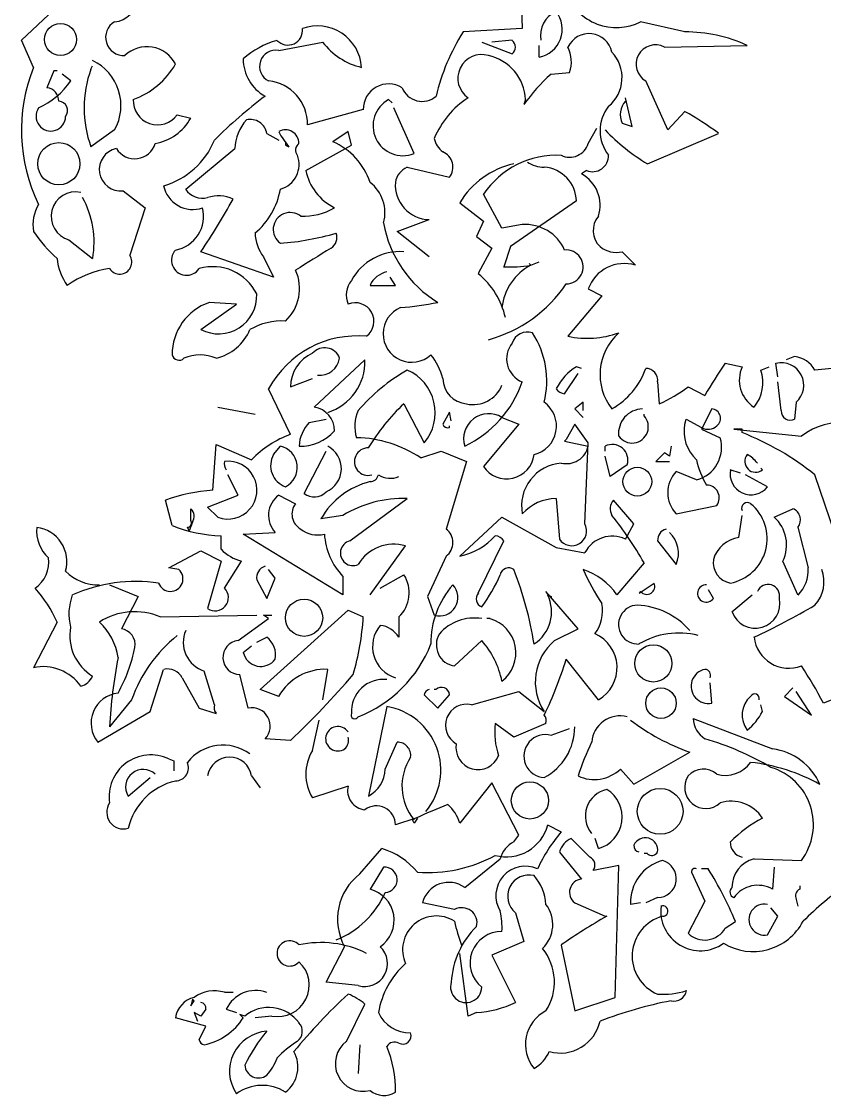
# Model space of a CAD drawing. Header units: millimetres. Extents: x -129.2 to -76.7, y 2488.8 to 2511.1.
# Drawn here: x -105.464 to -104.013, y 2498.804 to 2500.745 of the extents above; entities that cross this region are included whole.
import ezdxf

# ---------------------------------------------------------------- set-up
doc = ezdxf.new("R2010")
doc.units = ezdxf.units.MM

# ---------------------------------------------------------------- blocks, each defined once
blk = doc.blocks.new('AR-ALZ-1')
for p, q in [((-1.1596, 4.1065), (-1.1565, 4.0149)), ((-2.0611, 3.9935), (-2.003, 4.0485)), ((-0.8631, 4.0088), (-0.9426, 4.0271)), ((-1.1565, 4.0149), (-1.2635, 4.0088)), ((-2.0397, 3.9446), (-2.0611, 3.9935)), ((-1.5966, 3.9751), (-1.5171, 3.9904)), ((-1.2298, 3.9904), (-1.1748, 3.969)), ((-1.1748, 3.9935), (-1.2115, 3.9904)), ((-1.1259, 3.9629), (-1.1259, 3.9843)), ((-0.8998, 3.9812), (-0.7501, 3.9843)), ((-1.9358, 3.9415), (-1.9327, 3.9476)), ((-2.003, 3.9385), (-2.0152, 3.9079)), ((-1.9969, 3.9385), (-2.003, 3.9385)), ((-1.9724, 3.9201), (-1.9877, 3.9324)), ((-1.1045, 3.9324), (-1.0709, 3.9354)), ((-0.8937, 3.8315), (-0.9334, 3.9201)), ((-1.3918, 3.8804), (-1.3979, 3.8865)), ((-1.1504, 3.8865), (-1.1534, 3.8773)), ((-0.9579, 3.8376), (-0.9701, 3.8896)), ((-1.4438, 3.8682), (-1.5446, 3.8407)), ((-1.3521, 3.7887), (-1.3888, 3.8712)), ((-0.8631, 3.8651), (-0.8937, 3.8315)), ((-1.7799, 3.859), (-1.7555, 3.8529)), ((-0.9762, 3.8437), (-0.9579, 3.8376)), ((-1.893, 3.8315), (-1.9358, 3.8009)), ((-1.6179, 3.8254), (-1.5966, 3.8132)), ((-1.4713, 3.8285), (-1.4988, 3.8101)), ((-1.4652, 3.804), (-1.4713, 3.8285)), ((-1.0373, 3.8071), (-1.022, 3.8346)), ((-0.9304, 3.7704), (-0.802, 3.8254)), ((-1.5843, 3.8101), (-1.5843, 3.804)), ((-1.7646, 3.7245), (-1.676, 3.7979)), ((-1.5843, 3.804), (-1.5782, 3.8009)), ((-1.5477, 3.7582), (-1.4652, 3.804)), ((-1.3643, 3.7643), (-1.2879, 3.7459)), ((-1.0404, 3.7582), (-1.0495, 3.7521)), ((-1.8777, 3.7215), (-1.838, 3.6909)), ((-1.1932, 3.6543), (-1.2268, 3.7154)), ((-1.838, 3.6909), (-1.8655, 3.6054)), ((-1.2696, 3.7001), (-1.2268, 3.6665)), ((-1.0587, 3.7032), (-1.1779, 3.6206)), ((-1.3826, 3.6482), (-1.3246, 3.6695)), ((-1.2268, 3.6665), (-1.239, 3.639)), ((-1.1565, 3.6604), (-1.1932, 3.6543)), ((-1.9755, 3.6329), (-1.9327, 3.5993)), ((-1.3246, 3.6023), (-1.3826, 3.6482)), ((-1.239, 3.639), (-1.2115, 3.6176)), ((-1.6057, 3.5656), (-1.7371, 3.6115)), ((-1.2115, 3.6176), (-1.236, 3.5718)), ((-1.1779, 3.6206), (-1.1901, 3.584)), ((-0.9762, 3.6115), (-0.9517, 3.587)), ((-1.6241, 3.6023), (-1.6057, 3.5656)), ((-1.1412, 3.587), (-1.1259, 3.5931)), ((-1.1443, 3.5901), (-1.1412, 3.587)), ((-1.3857, 3.5504), (-1.3949, 3.5656)), ((-1.4315, 3.5504), (-1.3857, 3.5504)), ((-1.0373, 3.5442), (-1.0129, 3.532)), ((-1.7371, 3.4709), (-1.673, 3.5167)), ((-1.673, 3.5167), (-1.7219, 3.5198)), ((-1.0129, 3.532), (-1.074, 3.4587)), ((-0.6645, 3.422), (-0.6798, 3.4159)), ((-1.4407, 3.4159), (-1.5324, 3.3303)), ((-1.0495, 3.4006), (-1.0587, 3.4037)), ((-0.7898, 3.4098), (-0.7592, 3.4037)), ((-0.7256, 3.3976), (-0.7103, 3.4037)), ((-0.695, 3.3853), (-0.6981, 3.4098)), ((-0.5331, 3.4067), (-0.6278, 3.3976)), ((-1.5752, 3.367), (-1.5354, 3.3823)), ((-1.0801, 3.3548), (-1.0557, 3.3914)), ((-1.5752, 3.2814), (-1.6149, 3.3639)), ((-0.912, 3.3762), (-0.909, 3.3364)), ((-0.857, 3.367), (-0.8265, 3.3517)), ((-0.6889, 3.3242), (-0.695, 3.3762)), ((-1.0465, 3.3395), (-1.0618, 3.3273)), ((-1.0465, 3.3242), (-1.0465, 3.3395)), ((-0.6614, 3.3395), (-0.6645, 3.3089)), ((-1.7066, 3.3303), (-1.6393, 3.3181)), ((-1.3704, 3.3364), (-1.3337, 3.2662)), ((-1.2879, 3.3212), (-1.3001, 3.2998)), ((-1.2848, 3.3059), (-1.2879, 3.3212)), ((-1.0618, 3.3273), (-1.0465, 3.312)), ((-0.8142, 3.3273), (-0.8326, 3.2906)), ((-1.5415, 3.3028), (-1.511, 3.3089)), ((-1.1932, 3.312), (-1.1626, 3.2998)), ((-0.9365, 3.3151), (-0.9365, 3.3181)), ((-0.8631, 3.2998), (-0.8601, 3.3089)), ((-0.8601, 3.3089), (-0.8326, 3.2937)), ((-1.2879, 3.2937), (-1.2879, 3.2967)), ((-1.1626, 3.2998), (-1.2268, 3.2234)), ((-1.0618, 3.2998), (-1.077, 3.2723)), ((-1.0373, 3.2662), (-1.0618, 3.2998)), ((-0.8326, 3.2906), (-0.799, 3.2753)), ((-0.7745, 3.2906), (-0.6523, 3.2784)), ((-0.7592, 3.2906), (-0.7745, 3.2906)), ((-0.7592, 3.2845), (-0.7592, 3.2906)), ((-1.7157, 3.1806), (-1.7096, 3.2631)), ((-1.7096, 3.2631), (-1.6455, 3.2356)), ((-1.077, 3.2723), (-1.0801, 3.2692)), ((-1.0801, 3.2692), (-1.0373, 3.26)), ((-1.0434, 3.1195), (-1.0373, 3.2662)), ((-1.6057, 3.2448), (-1.5935, 3.26)), ((-1.5507, 3.1745), (-1.511, 3.2509)), ((-1.3399, 3.2387), (-1.3032, 3.2509)), ((-1.3032, 3.2509), (-1.2573, 3.2325)), ((-1.0068, 3.2509), (-1.0068, 3.26)), ((-0.9976, 3.205), (-1.0068, 3.2417)), ((-0.8998, 3.2478), (-0.9151, 3.2325)), ((-0.8906, 3.2417), (-0.8998, 3.2478)), ((-0.8876, 3.26), (-0.8906, 3.2417)), ((-1.2573, 3.2325), (-1.294, 3.1103)), ((-0.967, 3.2264), (-0.9976, 3.205)), ((-0.9151, 3.2325), (-0.8906, 3.2325)), ((-1.6699, 3.1714), (-1.6882, 3.2081)), ((-0.8417, 3.1989), (-0.8784, 3.2142)), ((-0.7623, 3.2111), (-0.7806, 3.2173)), ((-0.7134, 3.1867), (-0.7531, 3.2081)), ((-0.7226, 3.2173), (-0.7256, 3.2203)), ((-0.582, 3.0736), (-0.6278, 3.2081)), ((-1.7249, 3.15), (-1.6699, 3.1714)), ((-1.5966, 3.1714), (-1.566, 3.1561)), ((-1.4682, 3.0889), (-1.3643, 3.1653)), ((-1.0954, 3.1653), (-1.0893, 3.092)), ((-1.7891, 3.1164), (-1.8013, 3.1623)), ((-1.7555, 3.1256), (-1.7555, 3.147)), ((-1.7066, 3.1317), (-1.7249, 3.15)), ((-0.9548, 3.1195), (-0.9915, 3.1623)), ((-0.8784, 3.1378), (-0.8051, 3.1531)), ((-0.7012, 3.1317), (-0.6675, 3.147)), ((-1.4804, 3.1347), (-1.5202, 3.1286)), ((-1.2696, 3.0614), (-1.1932, 3.1317)), ((-1.1932, 3.1317), (-1.0954, 3.0767)), ((-0.7653, 3.095), (-0.7592, 3.1347)), ((-1.7585, 3.1072), (-1.7616, 3.1134)), ((-1.7524, 3.1225), (-1.7585, 3.1072)), ((-0.9701, 3.092), (-0.9548, 3.1195)), ((-0.6584, 3.1134), (-0.64, 3.04)), ((-1.7005, 3.0736), (-1.7005, 3.0981)), ((-1.6607, 3.1011), (-1.6027, 3.1042)), ((-1.4804, 2.9911), (-1.6607, 3.1011)), ((-1.236, 2.9942), (-1.1901, 3.0889)), ((-0.912, 3.0889), (-0.8784, 3.0461)), ((-1.7952, 3.04), (-1.7371, 3.0706)), ((-1.7371, 3.0706), (-1.7005, 3.0522)), ((-1.4315, 2.9911), (-1.3674, 3.0797)), ((-1.0954, 3.0767), (-1.0434, 3.0675)), ((-1.7005, 3.0522), (-1.7249, 2.9667)), ((-1.6943, 3.0033), (-1.6638, 3.0522)), ((-1.294, 3.0614), (-1.3276, 2.9881)), ((-0.9365, 3.0492), (-0.9854, 2.9911)), ((-0.6584, 2.9911), (-0.6859, 3.0522)), ((-1.7769, 3.037), (-1.7952, 3.04)), ((-1.6027, 3.0217), (-1.6149, 3.037)), ((-1.9022, 3.0095), (-1.8502, 2.9881)), ((-1.6363, 3.0186), (-1.6179, 2.985)), ((-1.6179, 2.985), (-1.6027, 3.0217)), ((-1.4804, 3.0247), (-1.4804, 2.9911)), ((-1.4132, 3.0033), (-1.3704, 3.0278)), ((-0.9456, 2.9942), (-0.9181, 3.0125)), ((-1.0557, 2.93), (-1.1137, 2.9972)), ((-1.1107, 2.9911), (-1.1045, 2.9881)), ((-0.9426, 2.9972), (-0.9456, 2.9942)), ((-0.8112, 2.985), (-0.8203, 3.0003)), ((-0.7776, 2.9606), (-0.7409, 2.9911)), ((-1.8502, 2.9881), (-1.8808, 2.93)), ((-1.3276, 2.9881), (-1.3154, 2.9544)), ((-1.1045, 2.9881), (-1.1045, 2.985)), ((-1.8105, 2.9514), (-1.6363, 2.9544)), ((-1.6302, 2.82), (-1.4713, 2.9636)), ((-1.6241, 2.9544), (-1.6088, 2.9544)), ((-1.6149, 2.9483), (-1.6241, 2.9544)), ((-1.4713, 2.9636), (-1.4438, 2.9514)), ((-1.3796, 2.9514), (-1.3796, 2.9147)), ((-1.9969, 2.9422), (-2.0397, 2.8597)), ((-1.6699, 2.9086), (-1.6149, 2.9483)), ((-1.2146, 2.9483), (-1.2207, 2.9483)), ((-1.6363, 2.9056), (-1.6179, 2.9147)), ((-1.0984, 2.9086), (-1.0557, 2.93)), ((-1.6607, 2.8872), (-1.6455, 2.8994)), ((-1.2787, 2.8628), (-1.2298, 2.9086)), ((-1.019, 2.8017), (-1.077, 2.875)), ((-1.8288, 2.7803), (-1.8044, 2.8567)), ((-1.7127, 2.7925), (-1.731, 2.8536)), ((-1.5171, 2.8017), (-1.5079, 2.8567)), ((-1.7707, 2.8414), (-1.7402, 2.7864)), ((-1.6516, 2.7864), (-1.6668, 2.8475)), ((-1.5966, 2.8078), (-1.6302, 2.82)), ((-1.3124, 2.82), (-1.3154, 2.82)), ((-1.2482, 2.7925), (-1.1626, 2.8169)), ((-1.1626, 2.8169), (-1.1168, 2.7803)), ((-0.8142, 2.7955), (-0.8173, 2.8322)), ((-0.6675, 2.823), (-0.6828, 2.8078)), ((-0.6339, 2.7741), (-0.6614, 2.8169)), ((-0.5514, 2.82), (-0.6125, 2.7955)), ((-1.8624, 2.8017), (-1.9022, 2.7528)), ((-1.3337, 2.8108), (-1.3093, 2.7864)), ((-1.3093, 2.7864), (-1.2879, 2.8108)), ((-0.6828, 2.8078), (-0.6339, 2.7741)), ((-1.9235, 2.7253), (-1.8288, 2.7803)), ((-1.7402, 2.7864), (-1.7096, 2.7772)), ((-1.401, 2.7894), (-1.4346, 2.6275)), ((-0.7226, 2.7803), (-0.7256, 2.7925)), ((-1.5354, 2.71), (-1.5232, 2.765)), ((-1.1718, 2.7344), (-1.2054, 2.7589)), ((-1.1137, 2.7589), (-1.1718, 2.7344)), ((-0.8478, 2.768), (-0.7042, 2.713)), ((-1.1045, 2.7375), (-1.0709, 2.7497)), ((-1.5752, 2.7283), (-1.621, 2.7314)), ((-1.404, 2.6764), (-1.3826, 2.7253)), ((-0.9548, 2.6489), (-0.854, 2.7069)), ((-1.7952, 2.6947), (-1.786, 2.6916)), ((-1.786, 2.6916), (-1.786, 2.6733)), ((-1.8685, 2.6275), (-1.8288, 2.6611)), ((-1.6455, 2.6641), (-1.6302, 2.6427)), ((-0.9793, 2.6764), (-0.9548, 2.6489)), ((-1.4713, 2.6458), (-1.5354, 2.6244)), ((-1.2115, 2.6519), (-1.2696, 2.5786)), ((-1.1626, 2.5572), (-1.2115, 2.6519)), ((-1.349, 2.5877), (-1.3857, 2.5755)), ((-1.3521, 2.5786), (-1.3551, 2.5847)), ((-1.346, 2.5877), (-1.3521, 2.5786)), ((-1.1107, 2.5755), (-1.0862, 2.5633)), ((-1.1718, 2.5449), (-1.1626, 2.5572)), ((-1.0343, 2.5174), (-1.0679, 2.5511)), ((-1.019, 2.5327), (-1.0251, 2.5511)), ((-1.4499, 2.4869), (-1.4101, 2.5327)), ((-1.0893, 2.5266), (-1.0495, 2.4777)), ((-0.9304, 2.5236), (-0.9365, 2.5236)), ((-1.2604, 2.4624), (-1.1962, 2.5144)), ((-0.7378, 2.5144), (-0.6523, 2.5113)), ((-1.4071, 2.4991), (-1.4315, 2.4594)), ((-0.9823, 2.5022), (-1.0281, 2.493)), ((-0.9884, 2.2638), (-0.9823, 2.5022)), ((-0.8509, 2.4899), (-0.8265, 2.438)), ((-0.8203, 2.4961), (-0.8326, 2.4961)), ((-0.7012, 2.4991), (-0.7042, 2.4594)), ((-0.6553, 2.4655), (-0.6553, 2.4594)), ((-1.2787, 2.4227), (-1.3368, 2.4349)), ((-1.0618, 2.4349), (-1.0068, 2.4105)), ((-0.9426, 2.4349), (-0.9609, 2.4319)), ((-0.912, 2.4441), (-0.9334, 2.4349)), ((-0.8265, 2.438), (-0.857, 2.3799)), ((-0.6614, 2.441), (-0.6584, 2.4288)), ((-1.1687, 2.4166), (-1.1534, 2.3646)), ((-1.0068, 2.4105), (-1.0037, 2.4105)), ((-0.7134, 2.3769), (-0.695, 2.4105)), ((-0.695, 2.4105), (-0.7073, 2.4258)), ((-0.7898, 2.3891), (-0.7714, 2.4013)), ((-1.511, 2.2913), (-1.4774, 2.3555)), ((-1.1534, 2.3646), (-1.2115, 2.3402)), ((-1.0862, 2.3585), (-1.0618, 2.2394)), ((-1.2543, 2.2302), (-1.2696, 2.3433)), ((-1.2115, 2.3402), (-1.1687, 2.2546)), ((-1.4529, 2.2852), (-1.511, 2.2913)), ((-1.6943, 2.273), (-1.6791, 2.273)), ((-1.7524, 2.2607), (-1.7555, 2.2485)), ((-1.7555, 2.2485), (-1.7494, 2.2577)), ((-1.7494, 2.2577), (-1.7524, 2.2607)), ((-1.0618, 2.2394), (-0.9884, 2.2638)), ((-1.7494, 2.2363), (-1.7432, 2.221)), ((-1.7371, 2.2302), (-1.7494, 2.2363)), ((-1.728, 2.2424), (-1.7371, 2.2302)), ((-1.6913, 2.2424), (-1.673, 2.2363)), ((-1.6668, 2.2332), (-1.6607, 2.2271)), ((-1.6577, 2.2302), (-1.6668, 2.2332)), ((-1.4743, 2.1843), (-1.4407, 2.2516)), ((-1.239, 2.2363), (-1.2543, 2.2302)), ((-1.728, 2.2119), (-1.783, 2.2271)), ((-1.6088, 2.2302), (-1.6393, 2.2271)), ((-1.7402, 2.1874), (-1.728, 2.2119)), ((-1.4499, 2.1782), (-1.4529, 2.1263))]:
    blk.add_line(p, q)
for centre, radius in [((-1.9908, 3.995), 0.029), ((-1.9938, 3.7704), 0.0382), ((-0.9487, 3.1959), 0.026), ((-1.5507, 2.9499), 0.0336), ((-0.9197, 2.8674), 0.0336), ((-0.9059, 2.7955), 0.0275), ((-1.1427, 2.6198), 0.0336), ((-0.9074, 2.6), 0.0413)]:
    blk.add_circle(centre, radius)
for centre, radius, start, end in [((-1.8963, 4.07), 0.0431, 274.4751, 81.434), ((-0.9867, 4.113), 0.0965, 200.5816, 297.169), ((-1.1358, 4.0135), 0.0515, 281.077, 38.2767), ((-1.0767, 4.0023), 0.0471, 113.4441, 190.7613), ((-1.8765, 3.9987), 0.0328, 120.107, 273.2915), ((-1.5267, 3.9395), 0.0801, 3.6446, 109.7341), ((-1.5801, 4.0115), 0.0266, 222.7617, 7.272), ((-0.9298, 3.7999), 0.3936, 147.9558, 166.3769), ((-1.0358, 3.9636), 0.0421, 11.5712, 155.2649), ((-0.8621, 3.7399), 0.2688, 65.3745, 90.2246), ((-1.8346, 3.9237), 0.0583, 27.647, 133.4283), ((-1.5585, 3.8463), 0.1528, 105.6208, 132.0008), ((-1.4178, 4.0659), 0.1248, 217.2361, 256.5412), ((-1.184, 3.9812), 0.0153, 306.8699, 53.1301), ((-1.1287, 3.9546), 0.0609, 341.6488, 25.9793), ((-0.9161, 3.9504), 0.0349, 62.0915, 240.2869), ((-1.5848, 3.9593), 0.0759, 179.6162, 241.5423), ((-1.6018, 3.9463), 0.0293, 79.5925, 243.5376), ((-1.23, 3.9249), 0.0429, 73.1712, 235.5468), ((-1.2359, 3.8823), 0.0856, 2.7983, 77.6745), ((-1.0432, 3.926), 0.067, 309.422, 43.4253), ((-1.7535, 3.8312), 0.3078, 158.3975, 205.8447), ((-1.7398, 3.8712), 0.2082, 160.2693, 199.7307), ((-1.9717, 3.8755), 0.0902, 330.8027, 64.3822), ((-1.9092, 4.0235), 0.1457, 290.0129, 330.0476), ((-0.8814, 3.6848), 0.3333, 132.0275, 144.7054), ((-2.0919, 4.0031), 0.1455, 294.9771, 325.2247), ((-2.0182, 3.8837), 0.0244, 359.3673, 83.0046), ((-1.6229, 3.8423), 0.0783, 358.8349, 84.1581), ((-1.3978, 3.8688), 0.046, 58.1256, 180.8262), ((-1.3376, 3.9214), 0.0383, 200.6051, 311.3224), ((-1.9946, 3.8667), 0.0168, 320.5281, 87.3968), ((-1.8156, 3.8844), 0.0438, 177.2529, 324.5601), ((-1.0662, 3.1599), 0.9191, 127.1302, 134.6986), ((-1.372, 3.839), 0.0541, 118.6307, 291.599), ((-1.1652, 3.7532), 0.163, 123.1609, 157.2279), ((-0.9422, 3.8588), 0.0372, 138.5944, 203.9133), ((-2.0083, 3.8563), 0.0267, 146.0586, 359.2333), ((-0.9441, 3.83), 0.0718, 141.9123, 218.0877), ((-1.1147, 3.4112), 0.519, 52.9492, 61.0031), ((-1.8358, 3.8976), 0.092, 280.1463, 330.9291), ((-1.5919, 3.7936), 0.0843, 138.1439, 177.0958), ((-1.648, 3.8201), 0.0305, 9.979, 102.6408), ((-1.5843, 3.8073), 0.0244, 359.4885, 119.9987), ((-1.4544, 3.9033), 0.1607, 207.7853, 219.5949), ((-0.7459, 4.0793), 0.3598, 223.5259, 239.1545), ((-1.8568, 3.8182), 0.0388, 211.5774, 343.2855), ((-1.8441, 3.867), 0.1421, 286.2599, 337.7145), ((-1.5517, 3.795), 0.0146, 124.1438, 219.596), ((-1.5464, 3.699), 0.1209, 18.2063, 66.8146), ((-1.2746, 3.8247), 0.0417, 191.7812, 232.2296), ((-1.0709, 3.8173), 0.0351, 244.2311, 343.0277), ((-1.8821, 3.76), 0.0387, 101.71, 276.4706), ((-1.6057, 3.7689), 0.046, 285.4226, 21.4473), ((-1.3118, 3.7641), 0.0301, 322.8072, 67.0556), ((-1.0938, 3.6252), 0.1606, 87.2748, 145.8553), ((-1.0294, 3.7848), 0.0288, 247.6009, 1.7894), ((-1.1379, 3.6201), 0.154, 102.6957, 148.7177), ((-1.1172, 3.8185), 0.0542, 236.1989, 270.4026), ((-1.4526, 3.778), 0.0971, 191.7593, 243.6292), ((-1.3507, 3.7316), 0.0353, 112.5877, 171.6623), ((-1.1216, 3.7015), 0.063, 1.5052, 85.5572), ((-1.0801, 3.6955), 0.0643, 341.9963, 61.6065), ((-1.752, 3.7413), 0.0535, 191.4799, 289.5683), ((-1.4743, 3.6818), 0.0697, 344.746, 52.1239), ((-1.3233, 3.7321), 0.0626, 175.7257, 268.8217), ((-1.9637, 3.6754), 0.0441, 77.3753, 254.5522), ((-2.0977, 3.6283), 0.1676, 350.0237, 28.9009), ((-1.7341, 3.7447), 0.0366, 213.4264, 284.4986), ((-1.7057, 3.6515), 0.0609, 64.0207, 108.3512), ((-1.7247, 3.7473), 0.1331, 309.8671, 350.1697), ((-1.9699, 3.6604), 0.0708, 148.8259, 189.9348), ((-1.7943, 3.6756), 0.0621, 280.5144, 14.2471), ((-2.9034, 4.3915), 1.4031, 326.2264, 330.765), ((-1.5528, 3.7892), 0.1137, 267.9462, 300.1263), ((-1.5759, 3.6517), 0.0306, 51.4462, 234.814), ((-0.9882, 3.6498), 0.0402, 139.9157, 226.444), ((-1.1986, 3.7003), 0.2117, 190.0184, 238.4796), ((-1.1506, 3.5837), 0.0769, 23.6429, 94.4296), ((-1.8227, 3.7948), 0.2619, 214.0611, 228.3107), ((-1.5622, 3.6485), 0.0772, 182.5519, 216.7557), ((-1.6287, 4.1067), 0.4812, 274.1908, 286.4189), ((-1.5156, 3.6375), 0.0242, 304.6957, 18.4344), ((-1.7629, 3.5961), 0.0273, 137.4956, 326.1899), ((-0.7789, 2.3782), 1.4348, 120.2523, 123.2666), ((-1.3769, 3.5109), 0.1008, 86.3349, 151.1447), ((-1.0771, 3.584), 0.0306, 270.1361, 95.5887), ((-0.9869, 3.6558), 0.0456, 230.4419, 283.5689), ((-1.9008, 3.6074), 0.0964, 184.8485, 216.2636), ((-1.8838, 3.5931), 0.022, 213.6901, 33.6901), ((-1.8802, 3.4154), 0.167, 97.5376, 126.0652), ((-1.7155, 3.4961), 0.0883, 26.1819, 106.2062), ((-1.639, 3.5448), 0.0802, 313.024, 24.3561), ((-1.3936, 3.5343), 0.0412, 100.2683, 157.0513), ((-1.3256, 3.4618), 0.1419, 12.4102, 50.8048), ((-1.0949, 3.4996), 0.0989, 117.9489, 173.6197), ((-1.1825, 3.8545), 0.2706, 268.3833, 278.7694), ((-0.9722, 3.5209), 0.0692, 72.8513, 160.2788), ((-1.4312, 3.5328), 0.0432, 141.8525, 201.8873), ((-1.2831, 3.6922), 0.2485, 285.2804, 326.0303), ((-1.705, 3.5318), 0.0688, 242.2161, 2.7263), ((-1.6893, 3.4255), 0.0998, 109.0333, 180.2418), ((-1.4583, 3.4855), 0.0338, 307.6284, 112.5087), ((-1.4128, 4.028), 0.5186, 274.0142, 281.5162), ((-1.3563, 3.4632), 0.0516, 113.0467, 312.4237), ((-1.5908, 3.3709), 0.1154, 86.7868, 119.9982), ((-1.7292, 3.5039), 0.0871, 282.9579, 337.7712), ((-1.4543, 3.2767), 0.1827, 84.7586, 151.4889), ((-1.1473, 3.4373), 0.029, 71.5664, 161.5637), ((-1.2701, 3.3778), 0.158, 345.9735, 33.4041), ((-1.039, 3.6251), 0.1701, 258.1443, 289.4839), ((-0.9152, 3.3895), 0.1008, 131.7106, 218.1302), ((-1.5137, 3.4089), 0.029, 20.3452, 138.4155), ((-1.1395, 3.4181), 0.0453, 141.2965, 247.9452), ((-1.7766, 3.4284), 0.013, 195.0195, 313.0897), ((-1.7387, 3.3532), 0.0718, 66.1625, 113.8375), ((-1.5078, 3.3667), 0.0674, 114.2201, 179.7322), ((-1.5223, 3.4243), 0.0361, 263.6111, 351.5261), ((-1.4025, 3.3578), 0.1053, 13.432, 39.6981), ((-0.6706, 3.3731), 0.0493, 29.7465, 82.8734), ((-1.537, 3.413), 0.0964, 287.5684, 1.7067), ((-1.1959, 3.1039), 0.3385, 119.8288, 139.3926), ((-1.398, 3.3205), 0.0842, 319.8122, 66.3716), ((-1.0035, 3.316), 0.1036, 122.1668, 152.4144), ((-1.0623, 3.4459), 0.1366, 299.745, 340.6439), ((-0.9331, 3.3793), 0.0213, 351.423, 90.9488), ((-0.1983, 2.9956), 0.7221, 144.9989, 150.4498), ((-0.7055, 3.3796), 0.0589, 155.8349, 236.6855), ((-0.7908, 3.3747), 0.0691, 320.0582, 19.3322), ((-0.6888, 3.3699), 0.0409, 311.9506, 103.1551), ((-1.2529, 3.3835), 0.0472, 181.4324, 264.6177), ((-1.3482, 3.4432), 0.2031, 295.6192, 340.7405), ((-1.2454, 3.3918), 0.0566, 257.8409, 337.4511), ((-1.0786, 3.3746), 0.0199, 212.4728, 265.5997), ((-1.0307, 3.6029), 0.2929, 294.5608, 306.3703), ((-1.1478, 3.2964), 0.0531, 283.7877, 54.3042), ((-1.5381, 3.2883), 0.0424, 358.9689, 82.2337), ((-1.3913, 3.2958), 0.0679, 155.2638, 197.5836), ((-1.1203, 3.0688), 0.3664, 133.0598, 149.0851), ((-0.9383, 3.283), 0.0443, 91.5994, 186.0288), ((-0.8153, 3.3103), 0.017, 306.9246, 86.4739), ((-0.6721, 3.3239), 0.0168, 178.9595, 297.0297), ((-1.4908, 3.2558), 0.0692, 137.1488, 176.454), ((-1.217, 3.2733), 0.0454, 58.4152, 196.9733), ((-0.9581, 3.2951), 0.0294, 214.6157, 42.7039), ((-0.5782, 3.1798), 0.1233, 42.4966, 126.9233), ((-1.5088, 3.1029), 0.1905, 110.3874, 135.8353), ((-1.5577, 3.3436), 0.0836, 268.5121, 317.8851), ((-1.291, 3.3028), 0.00966, 198.4363, 288.4336), ((-0.7944, 3.287), 0.0699, 169.51, 227.3599), ((-0.8209, 3.3142), 0.0236, 240.5031, 312.1773), ((-0.9396, 2.823), 0.4955, 51.0034, 68.6496), ((-1.4603, 3.0594), 0.216, 56.1016, 88.8472), ((-0.9938, 3.235), 0.0281, 342.1739, 117.3533), ((-0.8576, 3.258), 0.0612, 285.0736, 16.4287), ((-1.5708, 3.2246), 0.0403, 150.031, 250.4187), ((-1.6022, 3.2217), 0.0393, 297.0638, 77.1862), ((-1.529, 3.2195), 0.0457, 293.2254, 62.5324), ((-1.4348, 3.2321), 0.0249, 89.4296, 284.8204), ((-1.1849, 3.2512), 0.0503, 213.634, 352.6341), ((-1.0766, 3.2686), 0.0402, 256.2209, 347.7898), ((-0.7348, 3.2325), 0.0196, 141.3407, 308.6593), ((-0.7791, 3.1913), 0.0609, 38.8851, 61.5038), ((-1.6882, 3.1806), 0.0523, 249.4175, 96.76), ((-1.6775, 3.228), 0.0174, 164.7465, 217.8734), ((-1.0801, 3.152), 0.0777, 94.4822, 190.5654), ((-0.7103, 3.2616), 0.134, 191.1834, 212.4195), ((-1.4318, 3.2118), 0.0159, 270.7862, 346.5334), ((-1.395, 3.2412), 0.0393, 237.34, 293.1327), ((-0.8384, 3.176), 0.0553, 136.3435, 223.6565), ((-0.7432, 3.2102), 0.038, 169.3558, 321.7563), ((-1.3974, 3.0589), 0.1412, 103.9874, 150.382), ((-0.8237, 3.1667), 0.0231, 323.9734, 89.1567), ((-1.6917, 2.8597), 0.3218, 94.2805, 109.909), ((-1.57, 3.1351), 0.045, 126.2123, 223.3988), ((-1.5325, 3.1977), 0.0295, 231.8889, 316.9085), ((-1.3718, 2.958), 0.2075, 87.9205, 121.5666), ((-1.0946, 3.0819), 0.0834, 90.546, 137.9095), ((-1.7682, 3.133), 0.0189, 326.5243, 47.7258), ((-1.5419, 3.1371), 0.0307, 141.7371, 240.8827), ((-0.9753, 3.1465), 0.0225, 135.7862, 211.5334), ((-0.796, 3.0929), 0.0819, 280.8454, 50.5092), ((-0.7501, 3.1481), 0.0101, 52.6971, 204.6225), ((-0.6756, 3.1267), 0.0218, 322.125, 68.3852), ((-1.7616, 3.121), 0.00764, 270.0006, 36.8693), ((-1.4921, 2.7347), 0.6385, 29.5147, 38.8047), ((-0.7462, 3.0818), 0.0672, 333.84, 47.9311), ((-1.9697, 3.1065), 0.0642, 173.9016, 228.5994), ((-2.0419, 3.0512), 0.0627, 343.994, 82.363), ((-1.6927, 3.3592), 0.2612, 248.3343, 268.2869), ((-1.5263, 3.1485), 0.0489, 231.3418, 284.4687), ((-1.312, 3.0859), 0.0303, 306.2936, 53.7064), ((-1.0671, 3.107), 0.0268, 214.1437, 27.7838), ((-0.8912, 3.0902), 0.0208, 105.3699, 183.5547), ((-1.3926, 3.109), 0.1217, 183.6897, 223.8092), ((-1.4623, 3.0669), 0.0228, 104.8906, 294.4171), ((-1.2917, 3.1747), 0.1154, 281.0698, 318.4199), ((-1.2069, 3.0782), 0.0199, 32.4728, 85.5997), ((-0.994, 3.0414), 0.056, 64.7468, 152.1231), ((-0.9263, 3.0664), 0.052, 337.1249, 46.6525), ((-0.7569, 3.039), 0.0567, 98.5675, 163.2612), ((-1.6435, 3.1292), 0.0796, 224.2831, 255.204), ((-1.3888, 3.0085), 0.0744, 73.2913, 149.6042), ((-2.0692, 3.0508), 0.0575, 304.5036, 7.5714), ((-0.7737, 3.0497), 0.0378, 171.5441, 259.5313), ((-1.9228, 3.0923), 0.0829, 224.8134, 271.5837), ((-1.7921, 3.0202), 0.0227, 199.6545, 47.7257), ((-1.615, 3.0223), 0.0216, 106.1759, 189.8133), ((-1.1813, 3.025), 0.0152, 51.5209, 169.5912), ((-1.7754, 2.8001), 0.6484, 9.0853, 21.425), ((-0.6323, 3.225), 0.4549, 204.4137, 213.2079), ((-1.0847, 2.9224), 0.1208, 34.6952, 71.565), ((-0.7019, 3.0353), 0.0621, 314.5639, 4.324), ((-0.6735, 3.0147), 0.0621, 317.4568, 20.9746), ((-1.8548, 2.7346), 0.2809, 81.5556, 114.075), ((-1.4212, 2.9951), 0.0604, 313.5981, 32.7163), ((-1.1624, 2.9042), 0.1592, 138.6208, 180.6263), ((-1.3061, 2.9866), 0.0334, 253.8842, 43.2566), ((-1.4453, 3.1332), 0.2705, 322.8066, 337.0562), ((-0.9316, 3.0068), 0.0146, 220.9781, 23.0326), ((-0.8241, 2.9938), 0.0157, 87.3679, 325.7622), ((-0.7124, 2.9892), 0.0209, 348.3376, 157.4569), ((-2.2041, 2.851), 0.2264, 23.7594, 42.2883), ((-1.8797, 2.9573), 0.0959, 159.3386, 194.6359), ((-1.7115, 2.9865), 0.024, 235.9053, 44.4836), ((-1.2247, 2.984), 0.0151, 137.7274, 250.3451), ((-1.1724, 2.9605), 0.0689, 302.7592, 26.3965), ((-1.0809, 2.9621), 0.0694, 323.5099, 11.4325), ((-0.9474, 2.9376), 0.0352, 92.0593, 272.9198), ((-0.955, 2.8389), 0.134, 41.0572, 87.3008), ((-0.7356, 2.9757), 0.0446, 199.8466, 12.0442), ((-1.2782, 4.0717), 1.277, 295.0322, 300.6159), ((-1.8568, 2.8429), 0.118, 66.8673, 122.66), ((-1.9067, 2.9795), 0.4638, 343.4614, 356.5227), ((-1.8883, 2.9176), 0.0856, 169.5714, 238.7197), ((-1.9952, 2.8622), 0.1095, 8.3195, 46.9725), ((-1.3676, 2.898), 0.0594, 140.0708, 252.3076), ((-1.4178, 2.8918), 0.0446, 30.9653, 84.0923), ((-1.2435, 2.8665), 0.083, 80.5086, 139.0892), ((-1.2324, 2.8864), 0.0644, 307.489, 73.9372), ((-1.8853, 2.901), 0.0294, 351.0287, 81.026), ((-1.6134, 2.7121), 0.2646, 128.9886, 160.2218), ((-1.7145, 2.9056), 0.0545, 156.8975, 252.3497), ((-1.6427, 2.8824), 0.0407, 349.5036, 52.5714), ((-1.2733, 2.9009), 0.0385, 148.8119, 261.8804), ((-1.0521, 2.8597), 0.0669, 299.7446, 66.1268), ((-0.8738, 2.7818), 0.1405, 75.5106, 120.7496), ((-0.6748, 2.922), 0.0634, 186.6121, 290.8604), ((-2.1372, 2.9535), 0.2867, 330.8486, 348.5052), ((-1.6669, 2.8781), 0.0306, 95.5608, 270.164), ((-1.5373, 2.9869), 0.2317, 291.3584, 338.6416), ((-1.3452, 2.8051), 0.155, 11.2283, 41.9018), ((-1.0354, 2.8341), 0.0976, 130.2558, 213.484), ((-0.9456, 2.6997), 0.958, 169.2698, 176.8242), ((-1.6288, 2.8947), 0.0327, 193.1288, 323.0939), ((-1.7856, 3.0959), 0.7422, 334.311, 342.6862), ((-2.022, 2.7789), 0.0827, 34.7993, 102.3053), ((-1.7977, 2.8266), 0.0308, 28.6867, 102.4254), ((-1.5125, 2.7601), 0.0967, 87.3187, 150.4545), ((-0.8203, 2.8261), 0.0312, 101.3099, 281.3099), ((-0.827, 2.846), 0.0107, 334.6549, 87.2726), ((-1.1307, 2.5347), 0.5801, 26.7199, 34.4385), ((-1.9628, 2.8578), 0.0329, 285.2565, 335.9461), ((-2.6512, 3.8623), 1.5633, 313.4954, 319.5195), ((-1.4072, 2.7806), 0.058, 83.8399, 183.3657), ((-1.323, 2.8093), 0.0108, 98.1306, 171.8694), ((-1.3023, 2.8096), 0.0145, 5.0042, 133.8837), ((-1.881, 2.7595), 0.0546, 96.1728, 218.8683), ((-0.7145, 2.774), 0.0448, 131.0252, 217.5536), ((-0.7365, 2.8041), 0.00825, 342.5977, 153.7995), ((-1.6959, 2.7879), 0.0174, 164.7465, 217.8734), ((-1.6447, 2.7542), 0.0329, 316.1576, 101.9516), ((-1.459, 2.7741), 0.00683, 153.4349, 333.4349), ((-1.4203, 2.6745), 0.1166, 320.2644, 80.4421), ((-1.2571, 2.7555), 0.0381, 76.3953, 240.8634), ((-0.8203, 2.8322), 0.1107, 309.4013, 332.0199), ((-1.0717, 2.7436), 0.1346, 173.4803, 198.5378), ((-1.1305, 2.7635), 0.0174, 344.7465, 37.8734), ((-0.9796, 2.7209), 0.0517, 75.8914, 175.1839), ((-0.7229, 3.0759), 0.3915, 232.5631, 250.4456), ((-0.8041, 2.769), 0.0437, 181.202, 239.3109), ((-1.4897, 2.7314), 0.0221, 33.4637, 303.9164), ((-1.1147, 2.6999), 0.0389, 74.8175, 267.0019), ((-1.1657, 2.7528), 0.1039, 298.0732, 359.9993), ((-1.6971, 2.6373), 0.0824, 53.898, 141.4941), ((-1.4904, 2.7283), 0.0201, 310.3657, 17.7435), ((-1.3824, 2.7009), 0.0244, 352.6893, 90.5778), ((-1.2364, 2.7153), 0.0399, 169.9754, 338.7401), ((-0.604, 2.5189), 0.4744, 154.2205, 162.1766), ((-0.9747, 2.2286), 0.5241, 59.3229, 73.5725), ((-1.8276, 2.6266), 0.0754, 64.5608, 188.6533), ((-1.4667, 2.6672), 0.081, 148.1101, 211.8899), ((-0.7182, 2.6052), 0.1087, 23.668, 82.5922), ((-1.7835, 2.6789), 0.0239, 271.22, 23.8376), ((-1.6852, 2.6576), 0.0403, 9.3325, 170.6675), ((-1.2785, 2.6454), 0.0954, 146.6785, 219.5096), ((-0.7898, 2.7215), 0.0565, 254.2987, 324.2814), ((-0.7818, 2.3518), 0.3389, 61.2264, 83.5888), ((-0.7383, 2.5762), 0.1078, 322.9815, 73.2623), ((-1.8414, 2.644), 0.0318, 46.7904, 211.3973), ((-1.4613, 2.6782), 0.0573, 297.7848, 358.2044), ((-1.0264, 2.7264), 0.0688, 244.8543, 313.3262), ((-0.8249, 2.6433), 0.0382, 147.0241, 312.7741), ((-0.8295, 2.6397), 0.0368, 48.3678, 138.3651), ((-1.757, 2.5434), 0.1145, 103.1101, 166.8899), ((-1.4375, 2.6376), 0.0347, 166.3532, 264.7222), ((-0.9934, 2.5916), 0.0491, 102.1074, 219.7057), ((-1.0351, 2.5896), 0.0591, 285.8325, 57.9073), ((-1.877, 2.5984), 0.0302, 146.2372, 286.2705), ((-1.42, 2.5757), 0.0343, 359.6357, 127.2342), ((-0.996, 1.8306), 0.8354, 110.6727, 114.9946), ((-1.332, 2.5625), 0.0645, 14.4676, 50.4748), ((-0.7791, 2.5506), 0.0677, 33.3318, 107.0705), ((-0.612, 2.3769), 0.238, 117.6708, 135.0979), ((-1.1853, 2.595), 0.0772, 254.9265, 345.3563), ((-0.8493, 2.3653), 0.3087, 140.1132, 154.9444), ((-1.1509, 2.5032), 0.0467, 116.5653, 166.1151), ((-1.0521, 2.5157), 0.0388, 114.0391, 163.589), ((-0.9343, 2.5297), 0.0225, 352.098, 156.0112), ((-0.7539, 2.5437), 0.0268, 177.2742, 258.4757), ((-1.4457, 2.4098), 0.1279, 38.7672, 73.8527), ((-0.9441, 2.5373), 0.0108, 171.8712, 261.8686), ((-0.9224, 2.5322), 0.0118, 227.3381, 331.5865), ((-1.328, 2.7459), 0.2566, 265.9845, 298.5451), ((-1.0417, 2.5026), 0.0166, 324.638, 63.4345), ((-0.8825, 2.4355), 0.0785, 105.0276, 182.656), ((-0.9125, 2.4784), 0.0343, 270.8186, 73.6511), ((-0.7248, 2.4633), 0.0528, 104.2868, 180.9025), ((-1.3875, 2.4052), 0.1028, 127.3933, 208.9637), ((-1.4056, 2.4762), 0.023, 273.8141, 93.8141), ((-1.1511, 2.4477), 0.0531, 65.3906, 211.9138), ((-1.1444, 2.4465), 0.0385, 76.0139, 230.856), ((-0.8448, 2.4907), 0.00616, 60.2557, 187.1244), ((-1.3922, 2.1409), 0.6731, 22.7575, 31.8416), ((-1.2891, 2.4223), 0.0494, 54.4786, 165.1191), ((-1.1979, 2.4276), 0.0843, 2.9042, 41.8561), ((-1.0471, 2.4539), 0.024, 95.8561, 232.2532), ((-0.7309, 2.4126), 0.0538, 60.3317, 144.1978), ((-0.1677, 1.9129), 0.6858, 125.8846, 134.5881), ((-1.5549, 2.5208), 0.1653, 292.1178, 335.872), ((-1.4457, 2.4033), 0.0578, 304.1502, 75.8657), ((-0.7705, 2.4542), 0.0108, 130.4272, 248.4974), ((-0.6492, 2.4472), 0.0137, 116.5664, 206.5637), ((-1.1611, 2.3956), 0.0597, 313.7247, 37.4779), ((-0.8346, 2.42), 0.0718, 172.9448, 305.5842), ((-0.9027, 2.4199), 0.00945, 269.1575, 109.7671), ((-0.7189, 2.4044), 0.0281, 78.5792, 281.4208), ((-1.3117, 2.35), 0.061, 57.2895, 204.2377), ((-1.2657, 2.3985), 0.0275, 346.5774, 118.2855), ((-1.3231, 2.3906), 0.1301, 356.6344, 12.8929), ((-0.4993, 1.5179), 1.0253, 119.4703, 124.9212), ((-0.8836, 2.3386), 0.0744, 104.9741, 247.5631), ((-1.1324, 2.2828), 0.1527, 134.2897, 176.8224), ((-0.9944, 2.4594), 0.2902, 191.5483, 200.3425), ((-0.8269, 2.4103), 0.0428, 225.3113, 330.2191), ((-0.7397, 2.4489), 0.1022, 238.6774, 332.2451), ((-1.194, 2.3262), 0.0568, 89.1554, 230.8784), ((-1.5768, 2.3433), 0.0228, 42.0752, 317.9248), ((-1.5203, 2.1789), 0.184, 63.3141, 102.4359), ((-1.4412, 2.3249), 0.0414, 253.5345, 47.5137), ((-1.1953, 2.2916), 0.0969, 327.3456, 38.8425), ((-1.5981, 2.286), 0.0568, 259.1443, 47.7256), ((-1.2685, 2.2126), 0.1496, 131.3471, 170.8797), ((-1.258, 2.2827), 0.0282, 162.2409, 358.8344), ((-1.7127, 2.2134), 0.0624, 72.8988, 126.0258), ((-1.6378, 2.2173), 0.0591, 70.3472, 154.8925), ((-0.9013, 2.4029), 0.1334, 265.4005, 288.0192), ((-0.8822, 2.2795), 0.0224, 256.2011, 351.179), ((-1.7394, 2.2209), 0.044, 103.1099, 171.8692), ((-1.7387, 2.2439), 0.0108, 351.8712, 81.8686), ((-0.7408, 1.4845), 1.0726, 132.9218, 140.5496), ((-1.5064, 2.1767), 0.0996, 48.7321, 69.3404), ((-1.2532, 2.4347), 0.1989, 274.1016, 295.1401), ((-0.7439, 1.5119), 0.7595, 100.9041, 110.9866), ((-1.6145, 2.178), 0.0677, 36.1633, 129.5866), ((-1.3591, 2.2625), 0.0629, 204.6145, 270.8342), ((-1.0832, 2.1789), 0.0677, 116.7598, 219.973), ((-1.7525, 2.2841), 0.108, 281.4762, 328.1728), ((-1.5764, 2.2025), 0.0226, 306.4406, 43.1706), ((-1.0876, 2.2366), 0.0733, 254.174, 347.7535), ((-1.6128, 2.1303), 0.0726, 94.0803, 214.0351), ((-1.3879, 2.0097), 0.3003, 140.0046, 153.9476), ((-1.3724, 2.1945), 0.0151, 241.3744, 19.8282), ((-1.7295, 2.1889), 0.0108, 188.1306, 261.8694), ((-1.4718, 2.0377), 0.1727, 121.8625, 137.7486), ((-1.4441, 2.1443), 0.0502, 127.08, 284.4587), ((-1.3872, 2.1675), 0.0157, 60.9467, 150.9441), ((-1.5953, 2.0965), 0.2096, 358.945, 22.038), ((-1.6186, 2.1381), 0.0569, 307.0154, 29.448), ((-1.1652, 2.1902), 0.0624, 298.7832, 337.2424), ((-1.6329, 2.1431), 0.0249, 183.6381, 306.8116), ((-1.6928, 2.1889), 0.0996, 318.7321, 339.3404), ((-1.6264, 2.0264), 0.0785, 57.5953, 126.3545), ((-1.4066, 2.1252), 0.0386, 229.6852, 302.6867)]:
    blk.add_arc(centre, radius, start, end)

msp = doc.modelspace()

# ---------------------------------------------------------------- block references
msp.add_blockref('AR-ALZ-1', (-103.4024, 2496.7173))

doc.saveas('drawing.dxf')
